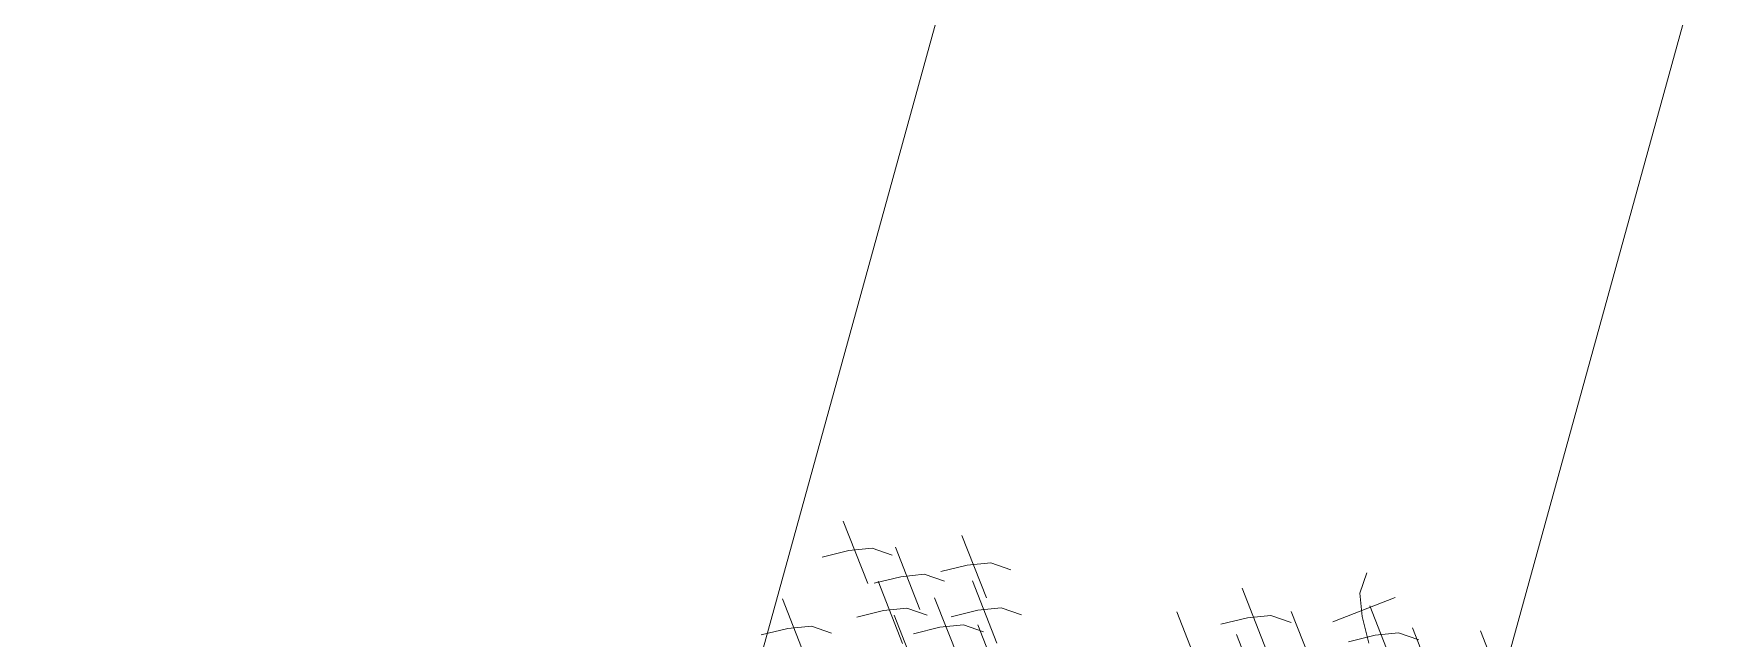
# Model space of a CAD drawing. Header units: millimetres. Extents: x 474016 to 477875, y 2288607 to 2292200.
# Drawn here: x 474454.96 to 474466.63, y 2289255.23 to 2289259.43 of the extents above; entities that cross this region are included whole.
import ezdxf

# ---------------------------------------------------------------- set-up
doc = ezdxf.new("R2010")
doc.units = ezdxf.units.MM
doc.header["$LTSCALE"] = 50
doc.layers.add('EXT', color=3, linetype='Continuous', lineweight=5)
doc.layers.add('JARDINES', color=98, linetype='Continuous', lineweight=13)

# ---------------------------------------------------------------- blocks, each defined once
blk = doc.blocks.new('Plarbol-031')
for points in [[(0.1874, 2.608325), (0.40975, 2.455225)], [(-0.326475, 2.304025), (-0.173425, 2.526375)], [(-0.158175, 2.3142), (-0.240125, 2.388525), (-0.301075, 2.461575), (-0.3233, 2.5448)], [(-0.046375, 2.464125), (0.175975, 2.311025)], [(-0.239475, 2.44125), (-0.01715, 2.28815)], [(-0.229325, 2.2729), (-0.155, 2.35485), (-0.08195, 2.415825), (0.001275, 2.438075)], [(-0.488475, 2.244325), (-0.266125, 2.091225)], [(-0.705725, 2.211275), (-0.4834, 2.0582)], [(-0.695575, 2.04295), (-0.62125, 2.1249), (-0.548175, 2.185875), (-0.464975, 2.2081)], [(-0.6206, 2.044225), (-0.398275, 1.891125)], [(-0.8709, 1.985125), (-0.64855, 1.83205)], [(-1.761525, 1.7539), (-1.539175, 1.6008)], [(-1.75135, 1.585575), (-1.677025, 1.6675), (-1.603975, 1.7285), (-1.52075, 1.750725)], [(-1.9578, 1.5646), (-1.735475, 1.4115)], [(-1.94765, 1.39625), (-1.873325, 1.4782), (-1.800275, 1.5392), (-1.71705, 1.561425)], [(-1.6243, 1.62685), (-1.401975, 1.47375)], [(-1.614125, 1.458525), (-1.5398, 1.54045), (-1.46675, 1.60145), (-1.38355, 1.623675)], [(-2.19095, 1.5341), (-1.9686, 1.381025)], [(-2.180775, 1.365775), (-2.10645, 1.447725), (-2.0334, 1.5087), (-1.950175, 1.530925)], [(-1.7126, 1.48455), (-1.490275, 1.331475)], [(-1.702425, 1.316225), (-1.6281, 1.398175), (-1.55505, 1.45915), (-1.47185, 1.481375)], [(-1.506775, 1.49155), (-1.28445, 1.33845)], [(-1.93875, 1.41215), (-1.7164, 1.25905)], [(-1.928575, 1.2438), (-1.85425, 1.32575), (-1.7812, 1.386725), (-1.698, 1.408975)], [(-1.808525, 1.33465), (-1.586175, 1.18155)], [(-2.21825, 1.13645), (-1.995925, 0.98335)], [(-2.2081, 0.9681), (-2.133775, 1.05005), (-2.060725, 1.111025), (-1.9775, 1.133275)]]:
    blk.add_lwpolyline(points)

msp = doc.modelspace()

# ---------------------------------------------------------------- linework, layer by layer
at = {"layer": 'JARDINES'}
msp.add_lwpolyline([(474472.517, 2289281.627), (474459.874, 2289235.804, -1), (474455.054, 2289237.134), (474467.697, 2289282.957)], format="xyb", dxfattribs=at)

# ---------------------------------------------------------------- block references
at = {"layer": 'EXT', "xscale": 1.71989999994179, "yscale": 1.71989999994179, "zscale": 1.71989999994179, "rotation": 325.9356466897348}
msp.add_blockref('Plarbol-031', (474462.228, 2289251.751), dxfattribs=at)

doc.saveas('drawing.dxf')
